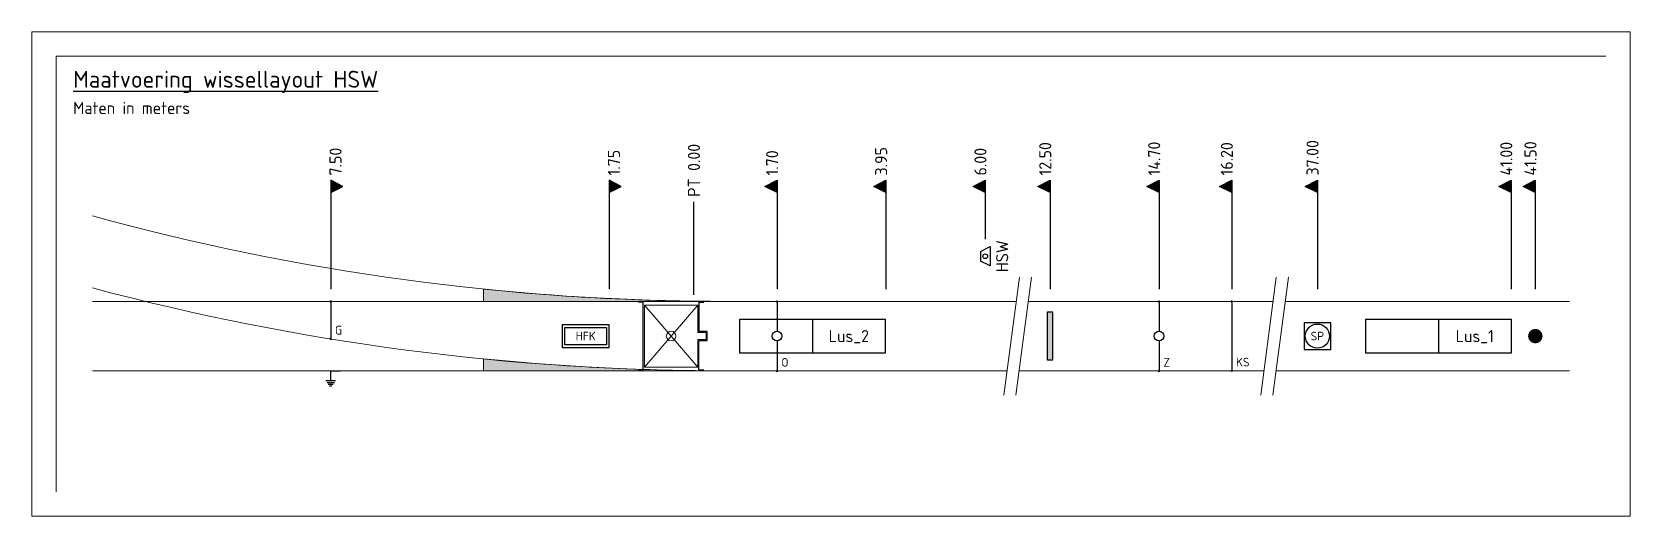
# Model space of a CAD drawing. Header units: metres. Extents: x -32.5 to 0.5, y -0.5 to 9.5.
import ezdxf
from ezdxf.enums import TextEntityAlignment as Align

# ---------------------------------------------------------------- set-up
doc = ezdxf.new("R2010")
doc.units = ezdxf.units.M
doc.header["$MEASUREMENT"] = 0
doc.linetypes.add('ZZ-AFBREEK-SO', pattern=[7, 4, -1, 1, -1])
doc.layers.add('X-XX-AL-TEKENBLAD_VIEWPORT-G', color=246, linetype='Continuous', lineweight=0, plot=False)
doc.styles.add('NLCS-ISO-T18', font='', dxfattribs={"height": 0.0018})
doc.styles.add('NLCS-ISO-T25', font='', dxfattribs={"height": 0.0025})
doc.styles.add('Style-NLCS-ISO', font='')
doc.styles.get('NLCS-ISO-T18').set_extended_font_data('NLCS-ISO')
doc.styles.get('NLCS-ISO-T25').set_extended_font_data('NLCS-ISO')
doc.styles.get('Style-NLCS-ISO').set_extended_font_data('NLCS-ISO')

msp = doc.modelspace()

# ---------------------------------------------------------------- hatches: boundary and pattern name
at = {"linetype": 'Continuous', "lineweight": 0, "extrusion": (0, 0, -1)}
for points in [[(18.179, 3.935), (23.179, 3.935), (23.179, 4.189, -0.025413)], [(18.179, 2.5), (23.179, 2.5), (23.179, 2.747, -0.024692)]]:
    msp.add_hatch(color=8, dxfattribs=at).paths.add_polyline_path(points)
h = msp.add_hatch(color=256)
edge = h.paths.add_edge_path(flags=0)
edge.add_arc((-26.331, 3.934), 0.025, 0, 360)
h = msp.add_hatch(color=256)
edge = h.paths.add_edge_path(flags=0)
edge.add_arc((-17.115, 3.93), 0.025, 0, 360)
h = msp.add_hatch(color=256)
edge = h.paths.add_edge_path(flags=0)
edge.add_arc((-9.226, 3.93), 0.025, 0, 360)
h = msp.add_hatch(color=256)
edge = h.paths.add_edge_path(flags=0)
edge.add_arc((-7.726, 3.934), 0.025, 0, 360)
h = msp.add_hatch(color=256)
edge = h.paths.add_edge_path(flags=0)
edge.add_arc((-1.456, 3.217), 0.15, 0, 360)
h = msp.add_hatch(color=256)
edge = h.paths.add_edge_path(flags=0)
edge.add_arc((-26.331, 3.159), 0.025, 0, 360)
h = msp.add_hatch(color=256)
edge = h.paths.add_edge_path(flags=0)
edge.add_arc((-17.115, 2.495), 0.025, 0, 360)
h = msp.add_hatch(color=256)
edge = h.paths.add_edge_path(flags=0)
edge.add_arc((-9.226, 2.495), 0.025, 0, 360)
h = msp.add_hatch(color=256)
edge = h.paths.add_edge_path(flags=0)
edge.add_arc((-7.726, 2.5), 0.025, 0, 360)

# ---------------------------------------------------------------- linework, layer by layer
for p, q in [((-26.331, 6.435), (-26.331, 4.185)), ((-20.582, 6.435), (-20.582, 4.185)), ((-17.115, 6.435), (-17.115, 4.185)), ((-14.865, 6.435), (-14.865, 4.185)), ((-12.815, 6.435), (-12.815, 5.217)), ((-11.476, 6.435), (-11.476, 4.185)), ((-9.226, 6.435), (-9.226, 4.185)), ((-7.726, 6.435), (-7.726, 4.185)), ((-5.956, 6.435), (-5.956, 4.185)), ((-1.956, 6.435), (-1.956, 4.185)), ((-1.456, 6.435), (-1.456, 4.185)), ((-18.831, 4.069), (-18.831, 5.993)), ((-12.915, 4.967), (-12.715, 5.067)), ((-12.915, 4.967), (-12.915, 4.767)), ((-12.715, 5.067), (-12.715, 4.667)), ((-12.715, 4.667), (-12.915, 4.767)), ((-26.331, 3.935), (-26.331, 3.159)), ((-19.876, 3.917), (-19.976, 3.917)), ((-19.876, 2.517), (-19.876, 3.917)), ((-18.726, 3.917), (-18.626, 3.917)), ((-18.726, 3.917), (-18.726, 3.315)), ((-17.115, 3.93), (-17.115, 3.317)), ((-9.226, 3.93), (-9.226, 3.317)), ((-7.726, 3.935), (-7.726, 2.5)), ((-20.581, 3.452), (-21.551, 3.452)), ((-21.551, 3.452), (-21.551, 2.982)), ((-21.496, 3.397), (-20.636, 3.397)), ((-21.496, 3.037), (-21.496, 3.397)), ((-20.636, 3.397), (-20.636, 3.037)), ((-20.581, 2.982), (-20.581, 3.452)), ((-18.556, 3.315), (-18.726, 3.315)), ((-18.556, 3.119), (-18.556, 3.315)), ((-17.881, 3.567), (-14.881, 3.567)), ((-17.881, 2.867), (-17.881, 3.567)), ((-16.381, 3.567), (-16.381, 2.867)), ((-14.881, 3.567), (-14.881, 2.867)), ((-4.956, 3.567), (-1.956, 3.567)), ((-4.956, 2.867), (-4.956, 3.567)), ((-3.456, 3.567), (-3.456, 2.867)), ((-1.956, 3.567), (-1.956, 2.867)), ((-21.551, 2.982), (-20.581, 2.982)), ((-20.636, 3.037), (-21.496, 3.037)), ((-18.726, 2.517), (-18.726, 3.119)), ((-18.556, 3.119), (-18.726, 3.119)), ((-17.115, 3.117), (-17.115, 2.495)), ((-9.226, 3.117), (-9.226, 2.495)), ((-14.881, 2.867), (-17.881, 2.867)), ((-1.956, 2.867), (-4.956, 2.867)), ((-26.331, 2.5), (-26.131, 2.5)), ((-26.331, 2.3), (-26.331, 2.5)), ((-19.876, 2.517), (-19.976, 2.517)), ((-18.726, 2.517), (-18.626, 2.517)), ((-26.43, 2.3), (-26.231, 2.3)), ((-26.405, 2.262), (-26.255, 2.262)), ((-26.38, 2.225), (-26.28, 2.225)), ((-26.355, 2.187), (-26.305, 2.187))]:
    msp.add_line(p, q)
at = {"linetype": 'ZZ-AFBREEK-SO', "lineweight": 13}
for p, q in [((-12.431, 2), (-12.11, 4.435)), ((-12.181, 2), (-11.86, 4.435)), ((-7.127, 2), (-6.806, 4.435)), ((-6.877, 2), (-6.556, 4.435))]:
    msp.add_line(p, q, dxfattribs=at)
at = {"color": 251, "linetype": 'Continuous', "lineweight": 13}
for p, q in [((-23.179, 4.189), (-23.179, 3.935)), ((-31.25, 3.935), (-12.176, 3.935)), ((-18.751, 3.857), (-19.851, 3.857)), ((-19.851, 3.857), (-19.851, 2.577)), ((-18.751, 2.577), (-19.851, 3.857)), ((-19.851, 2.577), (-18.751, 3.857)), ((-18.751, 3.29), (-18.751, 3.857)), ((-11.926, 3.935), (-6.872, 3.935)), ((-6.622, 3.935), (-0.75, 3.935)), ((-18.751, 3.29), (-18.581, 3.29)), ((-18.581, 3.144), (-18.751, 3.144)), ((-18.751, 2.577), (-18.751, 3.144)), ((-18.581, 3.29), (-18.581, 3.144)), ((-23.179, 2.747), (-23.179, 2.5)), ((-31.25, 2.5), (-12.365, 2.5)), ((-19.851, 2.577), (-18.751, 2.577)), ((-12.115, 2.5), (-7.061, 2.5)), ((-6.811, 2.5), (-0.75, 2.5))]:
    msp.add_line(p, q, dxfattribs=at)
at = {"flags": 128}
for points in [[(-26.331, 6.435), (-26.331, 6.185), (-26.081, 6.31)], [(-20.582, 6.435), (-20.582, 6.185), (-20.332, 6.31)], [(-17.115, 6.435), (-17.115, 6.185), (-17.365, 6.31)], [(-14.865, 6.435), (-14.865, 6.185), (-15.115, 6.31)], [(-12.815, 6.435), (-12.815, 6.185), (-13.065, 6.31)], [(-11.476, 6.435), (-11.476, 6.185), (-11.726, 6.31)], [(-9.226, 6.435), (-9.226, 6.185), (-9.476, 6.31)], [(-7.726, 6.435), (-7.726, 6.185), (-7.976, 6.31)], [(-5.956, 6.435), (-5.956, 6.185), (-6.206, 6.31)], [(-1.956, 6.435), (-1.956, 6.185), (-2.206, 6.31)], [(-1.456, 6.435), (-1.456, 6.185), (-1.706, 6.31)], [(-11.526, 2.717), (-11.526, 3.717), (-11.426, 3.717), (-11.426, 2.717)], [(-6.231, 2.942), (-5.681, 2.942), (-5.681, 3.492), (-6.231, 3.492)]]:
    msp.add_lwpolyline(points, close=True, dxfattribs=at)
at = {"color": 8, "linetype": 'Continuous', "lineweight": 0, "flags": 128}
for points in [[(-18.179, 3.935), (-23.179, 3.935), (-23.179, 4.189, 0.025413)], [(-18.179, 2.5), (-23.179, 2.5), (-23.179, 2.747, 0.024692)]]:
    msp.add_lwpolyline(points, format="xyb", close=True, dxfattribs=at)
for centre, radius in [((-12.815, 4.867), 0.05), ((-17.115, 3.217), 0.1), ((-9.226, 3.217), 0.1), ((-5.956, 3.217), 0.25)]:
    msp.add_circle(centre, radius)
at = {"color": 251, "linetype": 'Continuous', "lineweight": 13}
msp.add_circle((-19.301, 3.217), 0.1, dxfattribs=at)
for radius, start in [(49.283, 254.62), (50.718, 255.0655)]:
    msp.add_arc((-18.179, 53.217), radius, start, 270, dxfattribs=at)
at = {"color": 8, "extrusion": (0, 0, -1)}
for points in [[(26.331, 6.435), (26.331, 6.185), (26.081, 6.31)], [(20.582, 6.435), (20.582, 6.185), (20.332, 6.31)], [(17.115, 6.435), (17.115, 6.185), (17.365, 6.31)], [(14.865, 6.435), (14.865, 6.185), (15.115, 6.31)], [(12.815, 6.435), (12.815, 6.185), (13.065, 6.31)], [(11.476, 6.435), (11.476, 6.185), (11.726, 6.31)], [(9.226, 6.435), (9.226, 6.185), (9.476, 6.31)], [(7.726, 6.435), (7.726, 6.185), (7.976, 6.31)], [(5.956, 6.435), (5.956, 6.185), (6.206, 6.31)], [(1.956, 6.435), (1.956, 6.185), (2.206, 6.31)], [(1.456, 6.435), (1.456, 6.185), (1.706, 6.31)]]:
    msp.add_solid(points, dxfattribs=at)
at = {"extrusion": (0, 0, -1)}
msp.add_solid([(11.526, 2.717), (11.526, 3.717), (11.426, 2.717), (11.426, 3.717)], dxfattribs=at)

# ---------------------------------------------------------------- texts
at = {"style": 'NLCS-ISO-T25'}
for s, p in [('7.50', (-26.231, 6.535)), ('1.75', (-20.482, 6.535)), ('PT 0.00', (-18.831, 6.093)), ('1.70', (-17.215, 6.535)), ('3.95', (-14.965, 6.535)), ('6.00', (-12.915, 6.535)), ('12.50', (-11.576, 6.535)), ('14.70', (-9.326, 6.535)), ('16.20', (-7.826, 6.535)), ('37.00', (-6.056, 6.535)), ('41.00', (-2.056, 6.535)), ('41.50', (-1.556, 6.535))]:
    msp.add_text(s, height=0.25, rotation=90, dxfattribs=at).set_placement(p, align=Align.MIDDLE_LEFT)
msp.add_text('HSW', height=0.25, rotation=90, dxfattribs=at).set_placement((-12.59, 4.867), align=Align.TOP_CENTER)
for s, style, p in [('G', 'Style-NLCS-ISO', (-26.241, 3.249)), ('O', 'NLCS-ISO-T18', (-17.025, 2.585)), ('KS', 'Style-NLCS-ISO', (-7.636, 2.59))]:
    msp.add_text(s, height=0.18, dxfattribs=dict(style=style)).set_placement(p)
for s, height, style, p in [('HFK', 0.18, 'NLCS-ISO-T18', (-21.066, 3.217)), ('Lus_2', 0.25, 'NLCS-ISO-T25', (-15.631, 3.217)), ('SP', 0.18, 'NLCS-ISO-T18', (-5.956, 3.217)), ('Lus_1', 0.25, 'NLCS-ISO-T25', (-2.706, 3.217))]:
    msp.add_text(s, height=height, dxfattribs=dict(style=style)).set_placement(p, align=Align.MIDDLE_CENTER)
at = {"linetype": 'Continuous', "lineweight": 0, "style": 'Style-NLCS-ISO'}
msp.add_text('Z', height=0.18, dxfattribs=at).set_placement((-9.136, 2.585))
at = {"linetype": 'Continuous', "insert": (-31.65, 8.47), "char_height": 0.35, "attachment_point": 4, "line_spacing_factor": 0.72, "style": 'Style-NLCS-ISO', "bg_fill": 3, "box_fill_scale": 1.6, "bg_fill_color": 7, "bg_fill_transparency": 0}
msp.add_mtext('\\LMaatvoering wissellayout HSW', dxfattribs=at)

# ---------------------------------------------------------------- next in the draw order: linework, layer by layer
at = {"lineweight": 13}
for p, q in [((-32, 0), (-32, 9)), ((-32, 9), (0, 9))]:
    msp.add_line(p, q, dxfattribs=at)
at = {"layer": 'X-XX-AL-TEKENBLAD_VIEWPORT-G', "flags": 128}
msp.add_lwpolyline([(-32.5, 9.5), (0.5, 9.5), (0.5, -0.5), (-32.5, -0.5)], close=True, dxfattribs=at)

# ---------------------------------------------------------------- next in the draw order: texts
at = {"style": 'NLCS-ISO-T25'}
msp.add_text('Maten in meters', height=0.25, dxfattribs=at).set_placement((-31.65, 7.93), align=Align.MIDDLE_LEFT)

doc.saveas('drawing.dxf')
